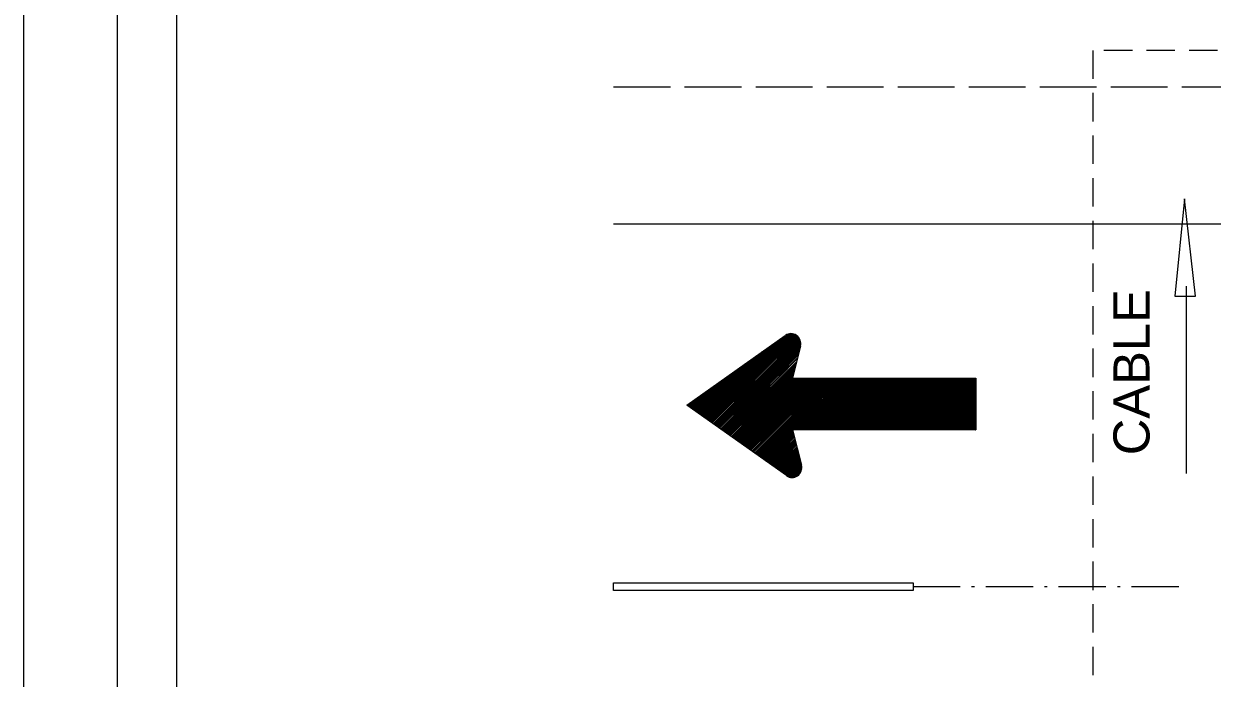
# Model space of a CAD drawing. Extents: x -3227 to 4033, y -3528 to 2082.
# Drawn here: x -3227 to -1596, y -84 to 815 of the extents above; entities that cross this region are included whole.
import ezdxf
from ezdxf.enums import TextEntityAlignment as Align

# ---------------------------------------------------------------- set-up
doc = ezdxf.new("R2010")
doc.units = 0
doc.header["$LTSCALE"] = 13
for name, pattern in [('DOT_DASHED', [7.7, 5, -1.2, 0.3, -1.2]), ('LONG_DASHED', [7.5, 6, -1.5]), ('MEDIUM_DASHED', [4.5, 3, -1.5])]:
    doc.linetypes.add(name, pattern=pattern)
doc.layers.add('1', color=7, linetype='Continuous', lineweight=13)

msp = doc.modelspace()

# ---------------------------------------------------------------- linework, layer by layer
at = {"layer": '1', "linetype": 'LONG_DASHED'}
msp.add_line((-2417.67, 728.16), (1283.76, 728.16), dxfattribs=at)
at = {"layer": '1'}
for p, q in [((-2417.67, 540.17), (1283.76, 540.17)), ((-1631.82, 454.56), (-1631.82, 197.03)), ((-2317.36, 290.93), (-2182.02, 386.78)), ((-2295.96, 275.5), (-2196.05, 376.73)), ((-2295.18, 275.1), (-2189.93, 380.9)), ((-2293.89, 274.71), (-2184.05, 385)), ((-2292.71, 273.43), (-2179.61, 387.95)), ((-2291.47, 272.99), (-2177.08, 388.84)), ((-2290.63, 272.22), (-2174.66, 389.23)), ((-2289.83, 271.77), (-2172.93, 389.23)), ((-2288.55, 271), (-2171.7, 388.84)), ((-2287.76, 269.72), (-2170.16, 388.84)), ((-2286.92, 269.33), (-2168.88, 387.95)), ((-2285.69, 268.49), (-2167.64, 387.51)), ((-2284.45, 267.61), (-2166.35, 387.12)), ((-2283.66, 266.83), (-2165.57, 385.9)), ((-2282.42, 266.83), (-2164.78, 385)), ((-2281.19, 265.56), (-2163.44, 383.84)), ((-2279.95, 265.16), (-2163.2, 382.95)), ((-2279.16, 263.99), (-2162.31, 382.12)), ((-2278.28, 263.05), (-2161.86, 380.9)), ((-2277.53, 262.61), (-2161.17, 379.18)), ((-2276.25, 261.88), (-2161.17, 377.95)), ((-2274.97, 261), (-2161.17, 376.46)), ((-2300.46, 278.88), (-2219.92, 359.8)), ((-2299.27, 278.05), (-2214.14, 364.29)), ((-2298.04, 277.55), (-2208.01, 368.45)), ((-2296.75, 276.82), (-2201.79, 372.23)), ((-2274.17, 260.22), (-2161.17, 374.62)), ((-2273.03, 259.83), (-2161.17, 372.57)), ((-2272.14, 259.39), (-2161.46, 370.18)), ((-2270.91, 258.11), (-2162.31, 368.07)), ((-2270.12, 257.27), (-2162.65, 365.52)), ((-2268.84, 256.89), (-2163.44, 363.46)), ((-2267.6, 256.06), (-2163.93, 360.57)), ((-2266.76, 255.22), (-2164.78, 358.96)), ((-2304.16, 281.76), (-2243.35, 342.75)), ((-2302.93, 280.99), (-2238.05, 347.29)), ((-2302.19, 280.15), (-2231.88, 351.02)), ((-2301.3, 279.27), (-2225.6, 355.57)), ((-2265.97, 254.39), (-2165.22, 355.97)), ((-2264.68, 254), (-2166.06, 353.96)), ((-2263.95, 253.17), (-2166.06, 351.02)), ((-2262.71, 252.28), (-2166.85, 348.96)), ((-2261.82, 251.5), (-2167.64, 346.47)), ((-2261.08, 250.66), (-2168.04, 344.46)), ((-2307.09, 284.27), (-2261.82, 330.3)), ((-2306.63, 283.38), (-2255.25, 334.47)), ((-2305.06, 282.55), (-2249.52, 339.02)), ((-2259.35, 250.22), (-2168.88, 341.41)), ((-2258.56, 249.5), (-2169.72, 339.42)), ((-2257.72, 249), (-2170.16, 336.97)), ((-2256.04, 247.79), (-2170.56, 334.47)), ((-2255.25, 247.33), (-2170.85, 332.41)), ((-2254.41, 246.51), (-2171.7, 329.53)), ((-2253.62, 245.72), (-2171.7, 328.25)), ((-2252.43, 244.84), (-2169.72, 328.25)), ((-2251.1, 244.4), (-2168.04, 328.25)), ((-2250.26, 243.62), (-2166.06, 328.25)), ((-2249.52, 242.84), (-2164.78, 328.25)), ((-2248.29, 242.39), (-2162.65, 328.25)), ((-2247.39, 241.56), (-2161.17, 328.25)), ((-2246.16, 240.67), (-2159.04, 328.25)), ((-2244.92, 239.84), (-2157.27, 328.25)), ((-2244.08, 239), (-2155.34, 328.25)), ((-2242.89, 238.68), (-2154.05, 328.25)), ((-2242.05, 237.73), (-2152.02, 328.25)), ((-2240.82, 236.95), (-2150.35, 328.25)), ((-2240.13, 236.07), (-2148.72, 328.25)), ((-2238.8, 235.4), (-2146.64, 328.25)), ((-2238.05, 234.9), (-2144.96, 328.25)), ((-2236.72, 234), (-2143.38, 328.25)), ((-2235.88, 233.29), (-2141.3, 328.25)), ((-2234.64, 232.79), (-2139.72, 328.25)), ((-2233.41, 232.01), (-2138, 328.25)), ((-2232.67, 231.17), (-2135.97, 328.25)), ((-2231.88, 230.34), (-2134.29, 328.25)), ((-2230.54, 229.46), (-2132.61, 328.25)), ((-2229.31, 229.06), (-2131.08, 328.25)), ((-2228.12, 227.79), (-2129.45, 328.25)), ((-2227.23, 227.01), (-2127.42, 328.25)), ((-2226.49, 226.57), (-2125.69, 328.25)), ((-2225.6, 226.23), (-2123.67, 328.25)), ((-2224.37, 225.29), (-2121.99, 328.25)), ((-2223.18, 224.51), (-2120.31, 328.25)), ((-2222.34, 223.62), (-2118.78, 328.25)), ((-2221.11, 222.9), (-2116.7, 328.25)), ((-2220.31, 222.4), (-2115.07, 328.25)), ((-2218.98, 221.57), (-2112.99, 328.25)), ((-2217.84, 220.79), (-2111.32, 328.25)), ((-2216.96, 219.96), (-2109.73, 328.25)), ((-2215.82, 219.07), (-2108, 328.25)), ((-2214.93, 218.63), (-2106.37, 328.25)), ((-2214.14, 217.9), (-2104.74, 328.25)), ((-2212.9, 216.96), (-2102.76, 328.25)), ((-2171.7, 257.27), (-2101.04, 328.25)), ((-2169.72, 257.27), (-2099.01, 328.25)), ((-2168.04, 257.27), (-2097.33, 328.25)), ((-2166.06, 257.27), (-2095.64, 328.25)), ((-2164.78, 257.27), (-2094.07, 328.25)), ((-2162.65, 257.27), (-2091.94, 328.25)), ((-2161.17, 257.27), (-2090.02, 328.25)), ((-2159.04, 257.27), (-2088.68, 328.25)), ((-2157.27, 257.27), (-2087.05, 328.25)), ((-2155.34, 257.27), (-2084.98, 328.25)), ((-2154.05, 257.27), (-2083.34, 328.25)), ((-2152.02, 257.27), (-2081.62, 328.25)), ((-2150.89, 257.27), (-2079.64, 328.25)), ((-2148.72, 257.27), (-2078.01, 328.25)), ((-2146.64, 257.27), (-2076.28, 328.25)), ((-2145.46, 257.27), (-2074.7, 328.25)), ((-2143.38, 257.27), (-2072.62, 328.25)), ((-2141.3, 257.27), (-2070.94, 328.25)), ((-2139.72, 257.27), (-2068.92, 328.25)), ((-2138, 257.27), (-2066.89, 328.25)), ((-2135.97, 257.27), (-2065.26, 328.25)), ((-2134.29, 257.27), (-2063.58, 328.25)), ((-2132.61, 257.27), (-2061.9, 328.25)), ((-2131.08, 257.27), (-2060.32, 328.25)), ((-2129.45, 257.27), (-2058.64, 328.25)), ((-2127.76, 257.27), (-2056.57, 328.25)), ((-2125.69, 257.27), (-2054.93, 328.25)), ((-2123.67, 257.27), (-2052.86, 328.25)), ((-2121.99, 257.27), (-2051.72, 328.25)), ((-2120.31, 257.27), (-2049.65, 328.25)), ((-2118.78, 257.27), (-2048.02, 328.25)), ((-2116.7, 257.27), (-2045.89, 328.25)), ((-2115.07, 257.27), (-2044.21, 328.25)), ((-2112.99, 257.27), (-2042.63, 328.25)), ((-2111.32, 257.27), (-2041, 328.25)), ((-2109.73, 257.27), (-2038.92, 328.25)), ((-2108, 257.27), (-2037.34, 328.25)), ((-2106.37, 257.27), (-2035.66, 328.25)), ((-2104.74, 257.27), (-2033.64, 328.25)), ((-2102.76, 257.27), (-2031.9, 328.25)), ((-2101.04, 257.27), (-2030.28, 328.25)), ((-2099.01, 257.27), (-2028.7, 328.25)), ((-2097.33, 257.27), (-2026.62, 328.25)), ((-2095.64, 257.27), (-2024.94, 328.25)), ((-2094.07, 257.27), (-2022.87, 328.25)), ((-2091.94, 257.27), (-2020.89, 328.25)), ((-2090.02, 257.27), (-2019.51, 328.25)), ((-2088.68, 257.27), (-2017.53, 328.25)), ((-2087.05, 257.27), (-2016.34, 328.25)), ((-2084.98, 257.27), (-2014.32, 328.25)), ((-2083.34, 257.27), (-2012.59, 328.25)), ((-2081.62, 257.27), (-2010.57, 328.25)), ((-2079.64, 257.27), (-2008.98, 328.25)), ((-2078.01, 257.27), (-2007.2, 328.25)), ((-2076.28, 257.27), (-2005.57, 328.25)), ((-2074.7, 257.27), (-2003.55, 328.25)), ((-2072.62, 257.27), (-2001.91, 328.25)), ((-2070.94, 257.27), (-2000.24, 328.25)), ((-2068.92, 257.27), (-1998.16, 328.25)), ((-2066.89, 257.27), (-1996.58, 328.25)), ((-2065.26, 257.27), (-1994.89, 328.25)), ((-2063.98, 257.27), (-1993.32, 328.25)), ((-2061.9, 257.27), (-1991.29, 328.25)), ((-2060.32, 257.27), (-1989.56, 328.25)), ((-2058.64, 257.27), (-1987.59, 328.25)), ((-2056.57, 257.27), (-1986.3, 328.25)), ((-2054.93, 257.27), (-1984.18, 328.25)), ((-2053.3, 257.27), (-1982.49, 328.25)), ((-2051.72, 257.27), (-1980.47, 328.25)), ((-2049.65, 257.27), (-1978.84, 328.25)), ((-2048.02, 257.27), (-1977.31, 328.25)), ((-2045.89, 257.27), (-1975.53, 328.25)), ((-2044.71, 257.27), (-1973.9, 328.25)), ((-2042.63, 257.27), (-1971.82, 328.25)), ((-2041, 257.27), (-1970.19, 328.25)), ((-2038.92, 257.27), (-1968.12, 328.25)), ((-2037.34, 257.27), (-1966.49, 328.25)), ((-2035.66, 257.27), (-1964.56, 328.25)), ((-2033.64, 257.27), (-1962.83, 328.25)), ((-2031.9, 257.27), (-1961.2, 328.25)), ((-2030.28, 257.27), (-1959.52, 328.25)), ((-2028.7, 257.27), (-1957.49, 328.25)), ((-2026.62, 257.27), (-1956.26, 328.25)), ((-2024.94, 257.27), (-1954.18, 328.25)), ((-2022.87, 257.27), (-1952.6, 328.25)), ((-2021.28, 257.27), (-1950.53, 328.25)), ((-2019.51, 257.27), (-1949.3, 328.25)), ((-2017.53, 257.27), (-1947.27, 328.25)), ((-2016.34, 257.27), (-1945.19, 328.25)), ((-2014.32, 257.27), (-1943.95, 328.25)), ((-2012.59, 257.27), (-1941.83, 328.25)), ((-2010.96, 257.27), (-1940.25, 328.25)), ((-2008.98, 257.27), (-1938.62, 328.25)), ((-2007.2, 257.27), (-1936.5, 328.25)), ((-2005.57, 257.27), (-1934.97, 328.25)), ((-2003.55, 257.27), (-1932.84, 328.25)), ((-2001.91, 257.27), (-1931.15, 328.25)), ((-2000.24, 257.27), (-1929.09, 328.25)), ((-1998.16, 257.27), (-1927.95, 328.25)), ((-1996.58, 257.27), (-1926.21, 328.25)), ((-1994.89, 257.27), (-1924.24, 328.25)), ((-1993.32, 257.27), (-1922.12, 328.25)), ((-1991.29, 257.27), (-1920.54, 328.25)), ((-1989.56, 257.27), (-1920.54, 326.97)), ((-2311.98, 287.21), (-2285.29, 313.31)), ((-2310.69, 286.38), (-2279.16, 317.48)), ((-2309.56, 285.49), (-2273.34, 321.59)), ((-2308.32, 284.65), (-2267.6, 325.81)), ((-1987.84, 257.27), (-1920.54, 324.81)), ((-1986.3, 257.27), (-1920.54, 323.36)), ((-1984.18, 257.27), (-1920.54, 321.19)), ((-1982.49, 257.27), (-1920.54, 319.14)), ((-1980.47, 257.27), (-1920.54, 317.86)), ((-1978.84, 257.27), (-1920.54, 316.14)), ((-1977.31, 257.27), (-1920.54, 314.14)), ((-1975.53, 257.27), (-1920.54, 312.48)), ((-1973.9, 257.27), (-1920.54, 310.31)), ((-2315.68, 289.6), (-2309.15, 296.26)), ((-2314.45, 289.27), (-2302.93, 300.87)), ((-2313.65, 288.49), (-2297.2, 304.53)), ((-2312.76, 287.49), (-2291.47, 309.2)), ((-1972.27, 257.27), (-1920.54, 308.7)), ((-1970.19, 257.27), (-1920.54, 306.59)), ((-1968.12, 257.27), (-1920.54, 305.03)), ((-1966.49, 257.27), (-1920.54, 303.76)), ((-1964.56, 257.27), (-1920.54, 301.65)), ((-1963.27, 257.27), (-1920.54, 299.99)), ((-1961.2, 257.27), (-1920.54, 297.93)), ((-1959.52, 257.27), (-1920.54, 296.26)), ((-1957.49, 257.27), (-1920.54, 294.15)), ((-2180.39, 194.19), (-2317.36, 290.93)), ((-2316.57, 290.49), (-2315.34, 292.1)), ((-1956.26, 257.27), (-1920.54, 292.54)), ((-1954.18, 257.27), (-1920.54, 290.93)), ((-1952.6, 257.27), (-1920.54, 289.27)), ((-1950.53, 257.27), (-1920.54, 287.21)), ((-1949.3, 257.27), (-1920.54, 285.88)), ((-1947.27, 257.27), (-1920.54, 283.77)), ((-1945.19, 257.27), (-1920.54, 282.1)), ((-1943.95, 257.27), (-1920.54, 280.15)), ((-1941.83, 257.27), (-1920.54, 278.43)), ((-1940.25, 257.27), (-1920.54, 276.82)), ((-1938.62, 257.27), (-1920.54, 274.71)), ((-1936.5, 257.27), (-1920.54, 272.99)), ((-1934.97, 257.27), (-1920.54, 271.38)), ((-1932.84, 257.27), (-1920.54, 269.33)), ((-1931.15, 257.27), (-1920.54, 267.61)), ((-1929.53, 257.27), (-1920.54, 266)), ((-1927.95, 257.27), (-1920.54, 263.99)), ((-1926.21, 257.27), (-1920.54, 262.61)), ((-2212.06, 216.69), (-2172.19, 256.06)), ((-2210.82, 215.41), (-2171.7, 255.22)), ((-2209.99, 214.57), (-2171.45, 253.5)), ((-2208.8, 214.07), (-2170.85, 252.28)), ((-2208.01, 213.3), (-2170.56, 250.66)), ((-2206.73, 212.9), (-2170.16, 249.5)), ((-2205.49, 211.69), (-2169.72, 247.79)), ((-2204.31, 210.74), (-2169.72, 246.51)), ((-2203.51, 210.46), (-2168.88, 244.84)), ((-1924.24, 257.27), (-1920.54, 260.61)), ((-1922.12, 257.27), (-1920.54, 258.94)), ((-1920.88, 257.27), (-1920.54, 257.27)), ((-2202.62, 209.51), (-2168.88, 243.62)), ((-2201.44, 208.63), (-2168.48, 242.39)), ((-2200.6, 208.3), (-2168.04, 240.67)), ((-2199.37, 207.52), (-2168.04, 239.5)), ((-2198.47, 207.08), (-2167.29, 238.18)), ((-2197.34, 206.24), (-2166.85, 236.95)), ((-2196.45, 205.03), (-2166.85, 235.4)), ((-2195.26, 204.52), (-2166.06, 234)), ((-2194.03, 203.75), (-2166.06, 232.51)), ((-2193.24, 202.91), (-2165.57, 231.17)), ((-2192.35, 202.02), (-2164.78, 229.46)), ((-2191.11, 201.63), (-2164.78, 228.29)), ((-2189.93, 201.35), (-2164.33, 227.01)), ((-2189.13, 200.03), (-2163.93, 225.29)), ((-2187.85, 199.19), (-2163.44, 223.62)), ((-2186.97, 198.8), (-2163.44, 222.4)), ((-2186.17, 197.91), (-2163.2, 221.07)), ((-2185.38, 197.14), (-2162.65, 219.57)), ((-2183.8, 196.19), (-2162.31, 218.63)), ((-2182.96, 195.86), (-2161.86, 216.69)), ((-2181.72, 195.08), (-2161.46, 215.41)), ((-2180.83, 194.19), (-2161.17, 214.07)), ((-2179.61, 193.36), (-2161.17, 212.9)), ((-2178.31, 192.97), (-2160.23, 211.23)), ((-2177.08, 192.52), (-2159.88, 210.02)), ((-2175.89, 192.08), (-2159.88, 208.3)), ((-2174.21, 191.69), (-2159.44, 207.08)), ((-2172.64, 191.3), (-2159.44, 205.03)), ((-2170.56, 191.69), (-2159.44, 202.91)), ((-2168.04, 192.52), (-2160.23, 200.91)), ((-2164.33, 194.69), (-2162.31, 196.69))]:
    msp.add_line(p, q, dxfattribs=at)
at = {"layer": '1', "linetype": 'DOT_DASHED'}
msp.add_line((-1641.65, 41.59), (-2006.46, 41.59), dxfattribs=at)
at = {"layer": '1'}
for points in [[(4032.58, 2082.23), (4032.58, -3527.77), (-3227.42, -3527.77), (-3227.42, 2082.23)], [(-3099.2, -3323.96), (3882.18, -3323.96), (3882.18, 1980.5), (-3099.2, 1980.5)], [(3809.2, 1903.65), (-3017.58, 1903.65), (-3017.58, -3253.49), (3809.2, -3253.49)], [(-1633.87, 574.4), (-1647.17, 440.73), (-1618.86, 440.73)], [(-2417.67, 46.91), (-2006.46, 46.91), (-2006.46, 36.59), (-2417.67, 36.59)]]:
    msp.add_lwpolyline(points, close=True, dxfattribs=at)
at = {"layer": '1', "linetype": 'MEDIUM_DASHED'}
msp.add_lwpolyline([(-1471.56, 778.13), (-1759.75, 778.13), (-1759.75, -2367.74)], dxfattribs=at)
at = {"layer": '1'}
msp.add_lwpolyline([(-2161.17, 372.23), (-2172.19, 328.25), (-1920.54, 328.25), (-1920.54, 257.27), (-2172.19, 257.27), (-2159.88, 208.63)], dxfattribs=at)
for centre, major_axis, start_param, end_param in [((-2174.14, 375.67), (0, 13.53), 4.4592902, 6.8964437), ((-2172.79, 205.26), (0, -13.53), 5.6720666, 8.1107902)]:
    msp.add_ellipse(centre, major_axis=major_axis, ratio=0.99136, start_param=start_param, end_param=end_param, dxfattribs=at)

# ---------------------------------------------------------------- texts
at = {"layer": '1', "width": 1.05}
msp.add_text('CABLE', height=49.55, rotation=90, dxfattribs=at).set_placement((-1681.99, 336.26), align=Align.CENTER)

doc.saveas('drawing.dxf')
